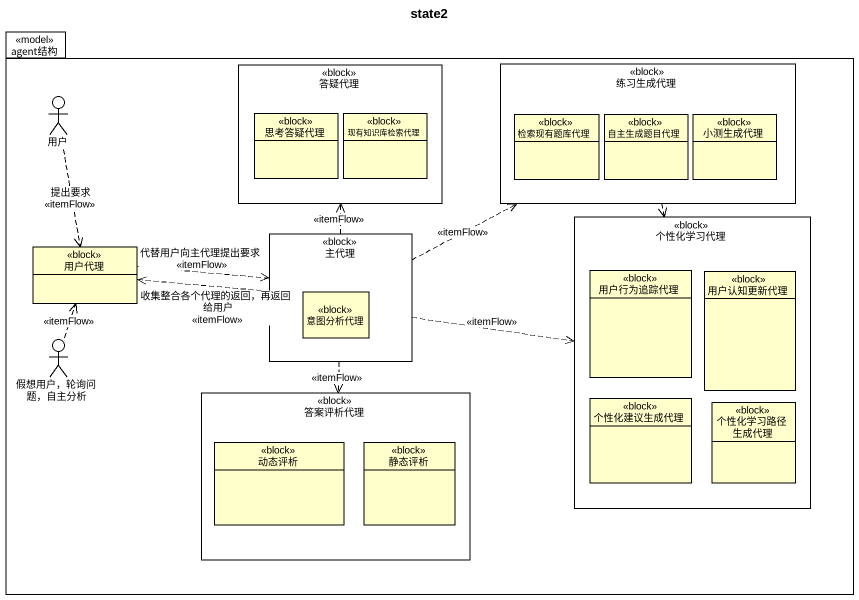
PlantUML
@startuml
title state2
allowmixing
hide circle
hide empty members
package agent结构 <<model>> {
  rectangle 答疑代理 <<block>> {
    class 思考答疑代理 <<block>>
    class 现有知识库检索代理 <<block>>
  }
  rectangle 练习生成代理 <<block>> {
    class 检索现有题库代理 <<block>>
    class 自主生成题目代理 <<block>>
    class 小测生成代理 <<block>>
  }
  actor 用户
  rectangle 个性化学习代理 <<block>> {
    class 用户行为追踪代理 <<block>>
    class 用户认知更新代理 <<block>>
    class 个性化建议生成代理 <<block>>
    class 个性化学习路径生成代理 <<block>>
  }
  class 用户代理 <<block>>
  rectangle 主代理 <<block>> {
    class 意图分析代理 <<block>>
  }
  actor "假想用户，轮询问题，自主分析" as 假想用户_轮询问题_自主分析
  rectangle 答案评析代理 <<block>> {
    class 动态评析 <<block>>
    class 静态评析 <<block>>
  }
}
练习生成代理 ..> 个性化学习代理
用户 ..> 用户代理 : 提出要求\n<<itemFlow>>
用户代理 .right.> 主代理 : 代替用户向主代理提出要求\n<<itemFlow>>
主代理 .up.> 答疑代理 : <<itemFlow>>
主代理 .right.> 练习生成代理 : <<itemFlow>>
主代理 .right.> 个性化学习代理 : <<itemFlow>>
主代理 .left.> 用户代理 : 收集整合各个代理的返回，再返回给用户\n<<itemFlow>>
主代理 ..> 答案评析代理 : <<itemFlow>>
假想用户_轮询问题_自主分析 .up.> 用户代理 : <<itemFlow>>
@enduml
